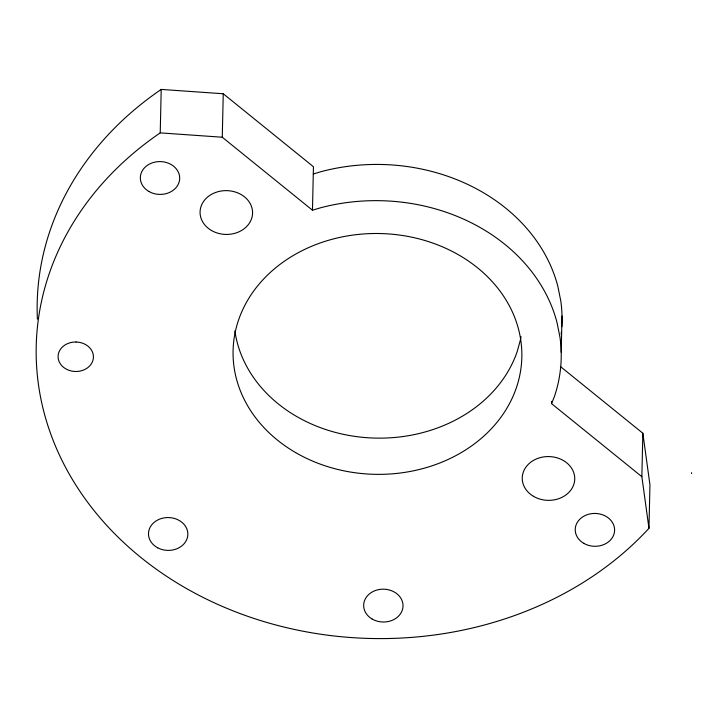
<?xml version="1.0" encoding="UTF-8"?>
<svg xmlns="http://www.w3.org/2000/svg" width="728" height="728" viewBox="0 0 728 728"><rect width="100%" height="100%" fill="white"/><g stroke="black" fill="none" stroke-linecap="round" stroke-linejoin="round"><path stroke-width="1.09" d="M160.224 132.878L161.207 89.417L223.25 93.757L313.45 166.739L312.467 210.201L320.693 207.753A183.793 153.262 1.3 0 1 556.975 322.349L559.969 337.201A183.793 153.262 1.3 0 1 554.336 396.778L551.56 403.649L641.859 476.694L648.966 528.3A341.332 284.63 1.3 0 1 140.868 557.457A341.332 284.63 1.3 0 1 160.224 132.878L222.268 137.228L312.467 210.201M222.268 137.228L223.25 93.757M551.56 403.649L551.615 401.383M561.206 352.216L562.025 315.998M641.859 476.694L642.842 433.233L560.387 366.521M648.966 528.3L649.949 484.839L642.842 433.233M691.582 473.573L691.6 472.681M313.286 173.983L321.521 171.535A183.793 153.262 1.3 0 1 557.803 286.122L560.797 300.983A183.793 153.262 1.3 0 1 561.825 326.745M521.057 336.709A144.408 120.42 1.3 0 1 520.429 339.885L517.253 351.378A144.408 120.42 1.3 0 1 366.93 437.692A144.408 120.42 1.3 0 1 234.88 330.858M37.392 319.101A341.332 284.63 1.3 0 1 161.207 89.417M561.388 332.095A183.793 153.262 1.3 0 1 561.151 334.234M76.094 342.014L74.738 342.024A17.672 14.742 1.3 0 0 60.742 364.419A17.672 14.742 1.3 0 0 91.127 364.137A17.672 14.742 1.3 0 0 76.094 342.014M295.65 452.607A144.408 120.42 1.3 0 0 521.412 364.391A144.408 120.42 1.3 0 0 315.315 244.79A144.408 120.42 1.3 0 0 295.65 452.607M533.469 496.314A26.254 21.895 1.3 0 0 574.647 480.516A26.254 21.895 1.3 0 0 537.355 458.558A26.254 21.895 1.3 0 0 533.469 496.314M211.448 230.476A26.254 21.895 1.3 0 0 252.498 214.432A26.254 21.895 1.3 0 0 215.024 192.683A26.254 21.895 1.3 0 0 211.448 230.476M583.792 543.343A19.692 16.425 1.3 0 0 614.55 531.249A19.692 16.425 1.3 0 0 586.395 514.996A19.692 16.425 1.3 0 0 583.792 543.343M148.894 191.473A19.692 16.425 1.3 0 0 179.643 179.388A19.692 16.425 1.3 0 0 151.497 163.136A19.692 16.425 1.3 0 0 148.894 191.473M371.908 618.891A19.692 16.425 1.3 0 0 402.939 607.298A19.692 16.425 1.3 0 0 375.166 590.599A19.692 16.425 1.3 0 0 371.908 618.891M157.676 547.802A19.692 16.425 1.3 0 0 187.842 534.734A19.692 16.425 1.3 0 0 158.977 519.392A19.692 16.425 1.3 0 0 157.676 547.802"/></g></svg>
